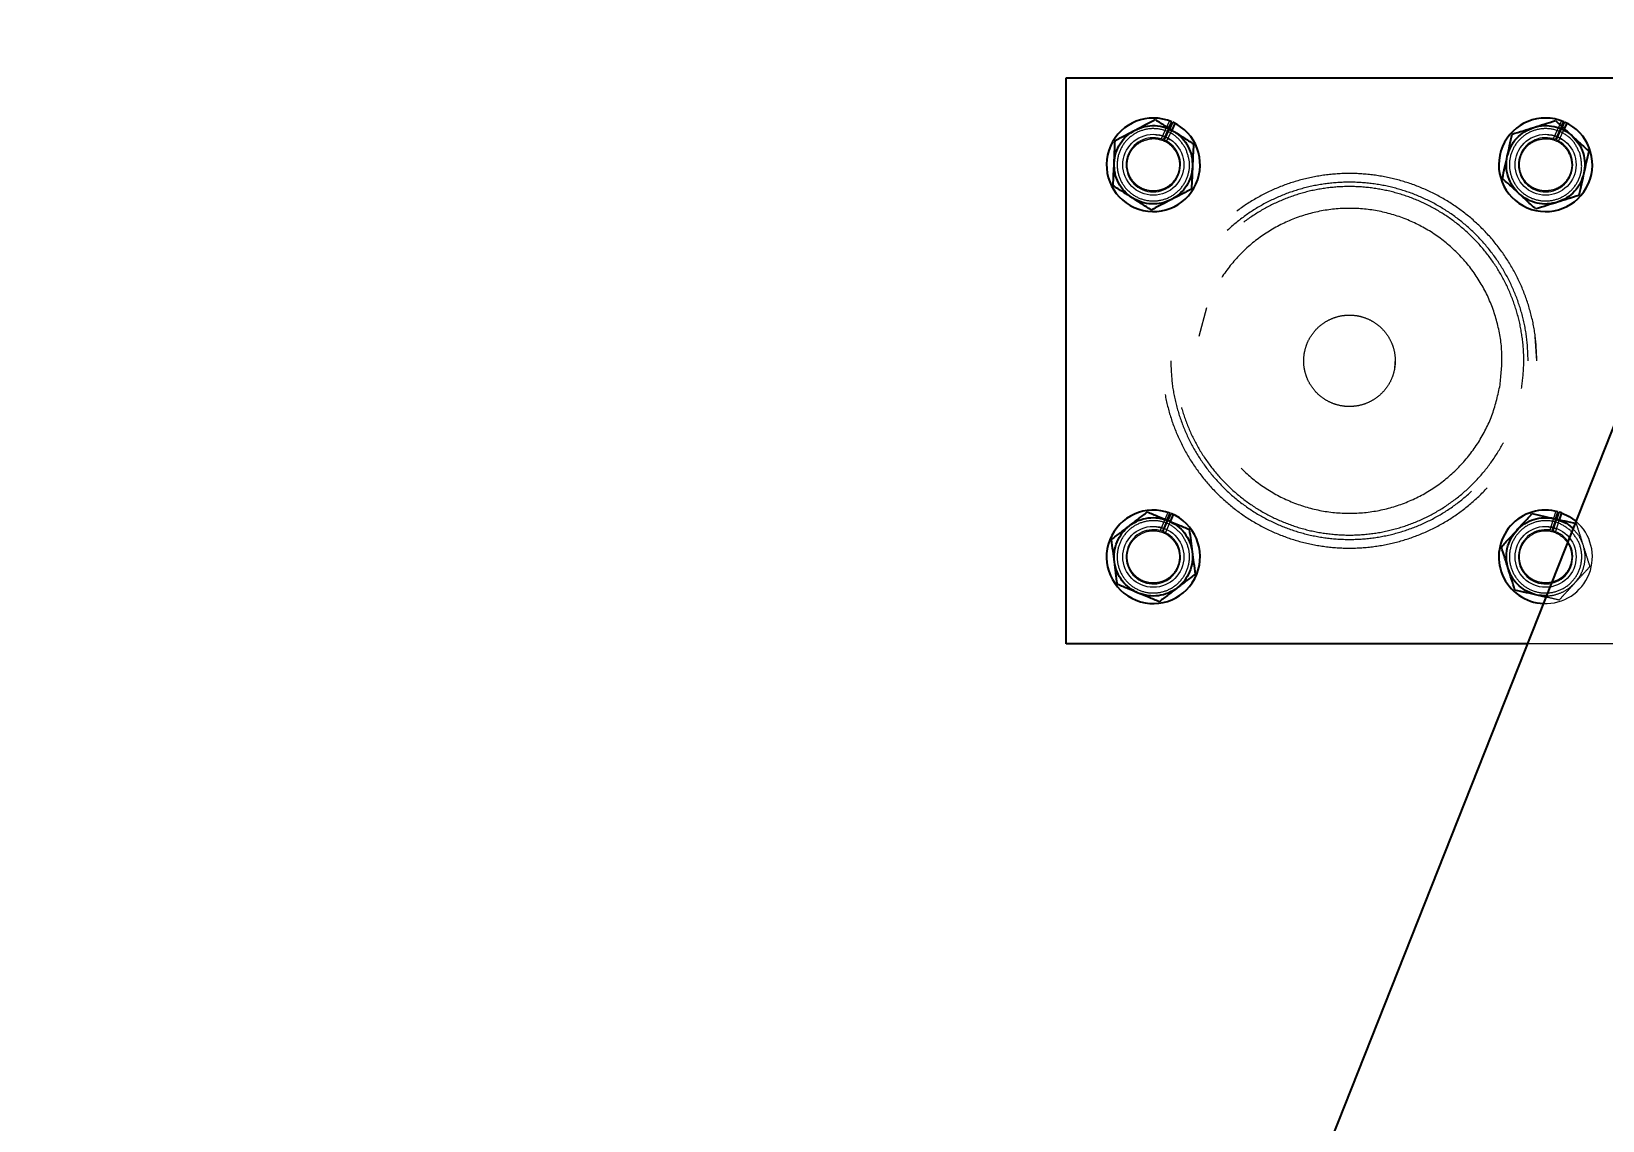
# Model space of a CAD drawing. Header units: millimetres. Extents: x 1293 to 41893, y 1011 to 26911.
# Drawn here: x 11775.5 to 12015.8, y 7111.6 to 7278.3 of the extents above; entities that cross this region are included whole.
import ezdxf

# ---------------------------------------------------------------- set-up
doc = ezdxf.new("R2010")
doc.units = ezdxf.units.MM
doc.header["$LTSCALE"] = 50
doc.linetypes.add('HIDDEN', pattern=[1.905, 1.27, -0.635])
doc.layers.add('CAPA_1', color=7, linetype='Continuous')
doc.layers.add('MAQUINAS', color=11, linetype='Continuous')
doc.styles.add('SLDTEXTSTYLE0', font='TXT', dxfattribs={"width": 0.75})
doc.dimstyles.new('SLDDIMSTYLE0', dxfattribs={"dimtxt": 100, "dimasz": 100, "dimexe": 0, "dimexo": 0.0625, "dimgap": 25, "dimtad": 2, "dimdec": 0, "dimlfac": 1.5, "dimrnd": 1e-09, "dimzin": 12, "dimdsep": 46, "dimtxsty": 'SLDTEXTSTYLE0', "dimsah": 1, "dimcen": 0.09, "dimadec": 0, "dimazin": 3, "dimtfac": 1, "dimtdec": 0, "dimtofl": 0, "dimtmove": 0, "dimatfit": 3, "dimfxl": 1, "dimfrac": 2, "dimtolj": 1, "dimtzin": 12, "dimarcsym": 0})

# ---------------------------------------------------------------- blocks, each defined once
blk = doc.blocks.new('_D_5')
at = {"layer": 'CAPA_1', "transparency": 16777216}
for p, q in [((11574.4, 7831.18), (17588.06, 7831.18)), ((17538.06, 7831.18), (17538.06, 4708.49)), ((16485.16, 4708.49), (17588.06, 4708.49))]:
    blk.add_line(p, q, dxfattribs=at)
for points in [[(17538.06, 7831.18), (17522.68, 7731.18), (17553.45, 7731.18)], [(17538.06, 4708.49), (17553.45, 4808.49), (17522.68, 4808.49)]]:
    blk.add_solid(points, dxfattribs=at)
at = {"layer": 'CAPA_1', "transparency": 16777216, "insert": (17409.15, 6122.06), "char_height": 100, "attachment_point": 1, "rotation": 90, "style": 'SLDTEXTSTYLE0'}
blk.add_mtext('4684', dxfattribs=at)
blk = doc.blocks.new('_D_15')
at = {"layer": 'CAPA_1', "transparency": 16777216}
for p, q in [((6530.12, 8742.38), (6530.12, 9415.65)), ((16745.16, 6492), (16745.16, 9415.65)), ((6530.12, 9365.65), (16745.16, 9365.65))]:
    blk.add_line(p, q, dxfattribs=at)
for points in [[(6530.12, 9365.65), (6630.12, 9350.26), (6630.12, 9381.03)], [(16745.16, 9365.65), (16645.16, 9381.03), (16645.16, 9350.26)]]:
    blk.add_solid(points, dxfattribs=at)
at = {"layer": 'CAPA_1', "transparency": 16777216, "insert": (11452.92, 9494.55), "char_height": 100, "attachment_point": 1, "style": 'SLDTEXTSTYLE0'}
blk.add_mtext('15323', dxfattribs=at)

msp = doc.modelspace()

# ---------------------------------------------------------------- linework, layer by layer
at = {"layer": 'MAQUINAS', "linetype": 'Continuous', "lineweight": 25}
for p, q in [((12096.8727438, 7418.4636361), (11965.0615351, 7085.5262403)), ((11933.7268267, 7271.1769069), (12020.3934934, 7271.1769069)), ((11933.7268267, 7184.5102403), (11933.7268267, 7271.1769069)), ((11949.4344491, 7263.4455923), (11949.8958518, 7264.4144739)), ((11949.567148, 7263.3609799), (11950.0386195, 7264.3510045)), ((11950.374362, 7264.1865968), (11949.8847459, 7263.158471)), ((12009.5064813, 7263.7411545), (12009.8317967, 7264.4417482)), ((12009.6272556, 7263.6303973), (12009.975175, 7264.3796707)), ((12010.312501, 7264.2185368), (12009.9163135, 7263.365314)), ((12008.6385891, 7203.6392057), (12008.989708, 7204.7352151)), ((12008.7917004, 7203.6051982), (12009.1396935, 7204.6914505)), ((11949.1724128, 7203.4630888), (11949.6258182, 7204.5245373)), ((11949.3484913, 7203.4776952), (11949.7710529, 7204.4669366)), ((11950.1132143, 7204.3163425), (11949.6620162, 7203.2600615)), ((12009.4944399, 7204.5735186), (12009.1581525, 7203.5238055)), ((12007.0922692, 7191.6902251), (12005.7592044, 7191.9863119)), ((12007.1607252, 7191.8631359), (12005.7592044, 7191.9863119)), ((12004.2496853, 7184.5102403), (11933.7268267, 7184.5102403))]:
    msp.add_line(p, q, dxfattribs=at)
at = {"layer": 'MAQUINAS', "linetype": 'HIDDEN', "lineweight": 18}
for p, q in [((11949.5481821, 7264.5538362), (11948.2464621, 7261.8204049)), ((11948.6015839, 7261.6966909), (11949.4344491, 7263.4455923)), ((11948.7456251, 7261.6358958), (11949.567148, 7263.3609799)), ((11949.8847459, 7263.158471), (11949.0800941, 7261.4688138)), ((12009.4827877, 7264.5777219), (12008.2077199, 7261.831757)), ((12008.5640283, 7261.7115033), (12009.5064813, 7263.7411545)), ((12008.7086541, 7261.6521124), (12009.6272556, 7263.6303973)), ((12009.9163135, 7263.365314), (12009.0447326, 7261.4882919)), ((11945.8558273, 7254.0291821), (11947.2498047, 7253.8759585)), ((12006.9706338, 7253.8873771), (12008.0008, 7253.9997861)), ((11955.1864029, 7235.9665774), (11954.0219816, 7231.5431378)), ((12005.72684, 7227.8435736), (12005.4815927, 7231.5853244)), ((11984.0553367, 7228.1033879), (11983.9716136, 7226.7337043)), ((11949.2727599, 7204.6496209), (11948.0834727, 7201.8654303)), ((12008.6264984, 7204.8267292), (12007.8621431, 7202.440812)), ((11947.2843747, 7202.4656412), (11948.7883933, 7202.1664733)), ((11948.4433394, 7201.7562856), (11949.1724128, 7203.4630888)), ((11948.5897377, 7201.7014088), (11949.3484913, 7203.4776952)), ((11949.6620162, 7203.2600615), (11948.9307355, 7201.5480908)), ((12007.2843747, 7202.4656412), (12008.5976581, 7202.2044129)), ((12007.8621431, 7202.440812), (12007.7028268, 7201.9435101)), ((12008.0713243, 7201.8685018), (12008.6385891, 7203.6392057)), ((12008.2222134, 7201.827558), (12008.7917004, 7203.6051982)), ((12009.1581525, 7203.5238055), (12008.5760562, 7201.7068053)), ((11946.536486, 7193.8780011), (11947.9358927, 7193.9691669)), ((12005.8470891, 7194.0611942), (12007.2330562, 7193.847312)), ((12020.3934934, 7184.5102403), (12004.2496853, 7184.5102403))]:
    msp.add_line(p, q, dxfattribs=at)
at = {"layer": 'MAQUINAS', "linetype": 'Continuous', "lineweight": 25, "flags": 128}
msp.add_lwpolyline([(12009.4944399, 7204.5735186), (12010.6761692, 7204.0195234), (12011.6903204, 7203.3006327)], dxfattribs=at)
at = {"layer": 'MAQUINAS', "linetype": 'HIDDEN', "lineweight": 18}
for centre in [(11947.0601601, 7257.8435736), (12007.0601601, 7257.8435736), (11947.0601601, 7197.8435736), (12007.0601601, 7197.8435736)]:
    msp.add_circle(centre, 4.6666667, dxfattribs=at)
at = {"layer": 'MAQUINAS', "linetype": 'Continuous', "lineweight": 25}
for centre, start, end in [((11947.0601601, 7257.8435736), 66.65724241, 65.406380574), ((12007.0601601, 7257.8435736), 67.214617715, 65.963753917), ((11947.0601601, 7197.8435736), 68.991954475, 67.741068997), ((12007.0601601, 7197.8435736), 74.358614368, 267.298823957), ((12007.0601601, 7197.8435736), 70.114500709, 73.10774207)]:
    msp.add_arc(centre, 7.1566667, start, end, dxfattribs=at)
at = {"layer": 'MAQUINAS', "linetype": 'HIDDEN', "lineweight": 18}
for centre, radius, start, end in [((11947.0601601, 7257.8435736), 4.15, 68.19632268, 66.037665472), ((12007.0601601, 7257.8435736), 4.15, 68.753697985, 66.595038815), ((12007.0601601, 7197.8435736), 7.1566667, 267.298823957, 49.686337212), ((11947.0601601, 7197.8435736), 4.15, 70.531034745, 68.372353896), ((12007.0601601, 7197.8435736), 4.15, 75.897694637, 73.73902038)]:
    msp.add_arc(centre, radius, start, end, dxfattribs=at)
at = {"layer": 'MAQUINAS', "linetype": 'Continuous', "lineweight": 25}
for points, knots in [([(11944.2917747, 7263.1667346), (11944.7877832, 7263.4246908), (11945.8291332, 7263.9662596), (11946.8371945, 7264.4905162), (11947.3651031, 7264.7650626)], [0, 0, 0, 0, 0.476312925, 1, 1, 1, 1]), ([(11947.3651031, 7264.7650626), (11947.8668216, 7264.4451535), (11948.8248717, 7263.8342751), (11949.8145591, 7263.203224), (11950.28596, 7262.9026461)], [0, 0, 0, 0, 0.523687075, 1, 1, 1, 1]), ([(11941.2184463, 7261.5684065), (11941.746355, 7261.8429529), (11942.7544162, 7262.3672095), (11943.7957662, 7262.9087783), (11944.2917747, 7263.1667346)], [0, 0, 0, 0, 0.523687075, 1, 1, 1, 1]), ([(11950.28596, 7262.9026461), (11950.7573609, 7262.6020683), (11951.7470483, 7261.9710172), (11952.7050984, 7261.3601388), (11953.2068169, 7261.0402297)], [0, 0, 0, 0, 0.476312925, 1, 1, 1, 1]), ([(12001.2028984, 7259.1445293), (12001.3241206, 7259.6903049), (12001.5786216, 7260.836139), (12001.8249871, 7261.9453444), (12001.9540055, 7262.5262209)], [0, 0, 0, 0, 0.476312925, 1, 1, 1, 1]), ([(12001.9540055, 7262.5262209), (12002.5215685, 7262.7049259), (12003.6053513, 7263.0461698), (12004.7249233, 7263.3986825), (12005.2581899, 7263.5665888)], [0, 0, 0, 0, 0.523687075, 1, 1, 1, 1]), ([(12005.2581899, 7263.5665888), (12005.7914565, 7263.7344952), (12006.9110285, 7264.0870079), (12007.9948113, 7264.4282518), (12008.5623743, 7264.6069568)], [0, 0, 0, 0, 0.476312925, 1, 1, 1, 1]), ([(12008.5623743, 7264.6069568), (12009.0009189, 7264.2047853), (12009.8383362, 7263.4368239), (12010.7034071, 7262.6435024), (12011.1154516, 7262.2656332)], [0, 0, 0, 0, 0.523687075, 1, 1, 1, 1]), ([(11941.0659748, 7258.107662), (11941.0905824, 7258.6661961), (11941.142245, 7259.8388161), (11941.1922561, 7260.973951), (11941.2184463, 7261.5684065)], [0, 0, 0, 0, 0.476312925, 1, 1, 1, 1]), ([(11953.2068169, 7261.0402297), (11953.1806267, 7260.4457742), (11953.1306156, 7259.3106393), (11953.0789529, 7258.1380193), (11953.0543454, 7257.5794852)], [0, 0, 0, 0, 0.523687075, 1, 1, 1, 1]), ([(12011.1154516, 7262.2656332), (12011.527496, 7261.8877639), (12012.392567, 7261.0944424), (12013.2299843, 7260.326481), (12013.6685289, 7259.9243095)], [0, 0, 0, 0, 0.47631292503, 1, 1, 1, 1]), ([(12013.6685289, 7259.9243095), (12013.5395104, 7259.343433), (12013.293145, 7258.2342277), (12013.0386439, 7257.0883935), (12012.9174217, 7256.5426179)], [0, 0, 0, 0, 0.523687075, 1, 1, 1, 1]), ([(11940.9135033, 7254.6469175), (11940.9396934, 7255.241373), (11940.9897046, 7256.376508), (11941.0413672, 7257.549128), (11941.0659748, 7258.107662)], [0, 0, 0, 0, 0.523687075, 1, 1, 1, 1]), ([(11953.0543454, 7257.5794852), (11953.0297378, 7257.0209511), (11952.9780752, 7255.8483311), (11952.928064, 7254.7131962), (11952.9018738, 7254.1187407)], [0, 0, 0, 0, 0.476312925, 1, 1, 1, 1]), ([(12000.4517913, 7255.7628377), (12000.5808097, 7256.3437142), (12000.8271752, 7257.4529195), (12001.0816762, 7258.5987537), (12001.2028984, 7259.1445293)], [0, 0, 0, 0, 0.523687075, 1, 1, 1, 1]), ([(12003.0048686, 7253.421514), (12002.5928241, 7253.7993833), (12001.7277532, 7254.5927048), (12000.8903359, 7255.3606662), (12000.4517913, 7255.7628377)], [0, 0, 0, 0, 0.476312925, 1, 1, 1, 1]), ([(12012.9174217, 7256.5426179), (12012.7961996, 7255.9968423), (12012.5416985, 7254.8510082), (12012.2953331, 7253.7418028), (12012.1663146, 7253.1609263)], [0, 0, 0, 0, 0.476312925, 1, 1, 1, 1]), ([(11943.8343602, 7252.7845011), (11943.3629593, 7253.0850789), (11942.3732719, 7253.71613), (11941.4152217, 7254.3270084), (11940.9135033, 7254.6469175)], [0, 0, 0, 0, 0.476312925, 1, 1, 1, 1]), ([(11946.755217, 7250.9220846), (11946.2534986, 7251.2419937), (11945.2954484, 7251.8528721), (11944.305761, 7252.4839233), (11943.8343602, 7252.7845011)], [0, 0, 0, 0, 0.523687075, 1, 1, 1, 1]), ([(11952.9018738, 7254.1187407), (11952.3739652, 7253.8441943), (11951.3659039, 7253.3199378), (11950.3245539, 7252.7783689), (11949.8285454, 7252.5204127)], [0, 0, 0, 0, 0.523687075, 1, 1, 1, 1]), ([(12005.5579459, 7251.0801904), (12005.1194013, 7251.4823619), (12004.281984, 7252.2503233), (12003.416913, 7253.0436448), (12003.0048686, 7253.421514)], [0, 0, 0, 0, 0.523687075, 1, 1, 1, 1]), ([(12012.1663146, 7253.1609263), (12011.5987516, 7252.9822213), (12010.5149689, 7252.6409774), (12009.3953969, 7252.2884647), (12008.8621302, 7252.1205584)], [0, 0, 0, 0, 0.52368707497, 1, 1, 1, 1]), ([(11949.8285454, 7252.5204127), (11949.332537, 7252.2624564), (11948.2911869, 7251.7208876), (11947.2831257, 7251.196631), (11946.755217, 7250.9220846)], [0, 0, 0, 0, 0.476312925, 1, 1, 1, 1]), ([(12008.8621302, 7252.1205584), (12008.3288636, 7251.952652), (12007.2092916, 7251.6001393), (12006.1255089, 7251.2588954), (12005.5579459, 7251.0801904)], [0, 0, 0, 0, 0.47631292503, 1, 1, 1, 1]), ([(11943.4094755, 7202.6051387), (11943.8531549, 7202.945307), (11944.784642, 7203.6594767), (11945.6863523, 7204.3508166), (11946.1585664, 7204.7128624)], [0, 0, 0, 0, 0.47631292503, 1, 1, 1, 1]), ([(11946.1585664, 7204.7128624), (11946.7082143, 7204.4849359), (11947.7577874, 7204.0497018), (11948.8420201, 7203.6000952), (11949.3584541, 7203.3859417)], [0, 0, 0, 0, 0.52368707497, 1, 1, 1, 1]), ([(11940.6603846, 7200.497415), (11941.1325987, 7200.8594608), (11942.034309, 7201.5508007), (11942.9657961, 7202.2649704), (11943.4094755, 7202.6051387)], [0, 0, 0, 0, 0.52368707497, 1, 1, 1, 1]), ([(11949.3584541, 7203.3859417), (11949.8748882, 7203.1717883), (11950.9591209, 7202.7221816), (11952.008694, 7202.2869475), (11952.5583419, 7202.059021)], [0, 0, 0, 0, 0.476312925, 1, 1, 1, 1]), ([(12002.6381005, 7201.8988651), (12003.0159698, 7202.3109096), (12003.8092912, 7203.1759805), (12004.5772527, 7204.0133978), (12004.9794241, 7204.4519424)], [0, 0, 0, 0, 0.476312925, 1, 1, 1, 1]), ([(12004.9794241, 7204.4519424), (12005.5603006, 7204.322924), (12006.669506, 7204.0765585), (12007.8153401, 7203.8220574), (12008.3611157, 7203.7008353)], [0, 0, 0, 0, 0.523687075, 1, 1, 1, 1]), ([(12008.3611157, 7203.7008353), (12008.9068914, 7203.5796131), (12010.0527255, 7203.325112), (12011.1619308, 7203.0787466), (12011.7428074, 7202.9497282)], [0, 0, 0, 0, 0.476312925, 1, 1, 1, 1]), ([(12008.3611157, 7203.7008353), (12008.8577211, 7203.54338), (12009.8509318, 7203.2284695), (12010.8222902, 7202.6263302), (12011.1900371, 7202.1776731), (12011.2266205, 7202.1330407)], [0, 0, 0, 0, 0.4738282494, 0.9476564987, 1, 1, 1, 1]), ([(11941.1111815, 7197.0627706), (11941.0384268, 7197.6170923), (11940.8856812, 7198.7808687), (11940.7378184, 7199.9074427), (11940.6603846, 7200.497415)], [0, 0, 0, 0, 0.476312925, 1, 1, 1, 1]), ([(11952.5583419, 7202.059021), (11952.6357757, 7201.4690488), (11952.7836384, 7200.3424748), (11952.936384, 7199.1786984), (11953.0091387, 7198.6243766)], [0, 0, 0, 0, 0.523687075, 1, 1, 1, 1]), ([(12000.2967769, 7199.3457878), (12000.6989483, 7199.7843324), (12001.4669098, 7200.6217497), (12002.2602312, 7201.4868206), (12002.6381005, 7201.8988651)], [0, 0, 0, 0, 0.523687075, 1, 1, 1, 1]), ([(11953.0091387, 7198.6243766), (11953.0818934, 7198.0700549), (11953.234639, 7196.9062785), (11953.3825017, 7195.7797045), (11953.4599355, 7195.1897322)], [0, 0, 0, 0, 0.476312925, 1, 1, 1, 1]), ([(12001.3371448, 7196.0416034), (12001.1692385, 7196.5748701), (12000.8167258, 7197.6944421), (12000.4754819, 7198.7782248), (12000.2967769, 7199.3457878)], [0, 0, 0, 0, 0.476312925, 1, 1, 1, 1]), ([(11941.5619783, 7193.6281262), (11941.4845445, 7194.2180984), (11941.3366817, 7195.3446724), (11941.1839361, 7196.5084488), (11941.1111815, 7197.0627706)], [0, 0, 0, 0, 0.523687075, 1, 1, 1, 1]), ([(11953.4599355, 7195.1897322), (11952.9877215, 7194.8276864), (11952.0860111, 7194.1363465), (11951.154524, 7193.4221768), (11950.7108446, 7193.0820085)], [0, 0, 0, 0, 0.523687075, 1, 1, 1, 1]), ([(12002.3775128, 7192.737419), (12002.1988078, 7193.304982), (12001.8575638, 7194.3887648), (12001.5050512, 7195.5083368), (12001.3371448, 7196.0416034)], [0, 0, 0, 0, 0.523687075, 1, 1, 1, 1]), ([(11944.761866, 7192.3012055), (11944.245432, 7192.5153589), (11943.1611993, 7192.9649656), (11942.1116262, 7193.4001997), (11941.5619783, 7193.6281262)], [0, 0, 0, 0, 0.476312925, 1, 1, 1, 1]), ([(11950.7108446, 7193.0820085), (11950.2671653, 7192.7418402), (11949.3356782, 7192.0276705), (11948.4339678, 7191.3363306), (11947.9617538, 7190.9742848)], [0, 0, 0, 0, 0.476312925, 1, 1, 1, 1]), ([(12005.7592044, 7191.9863119), (12005.2134288, 7192.1075341), (12004.0675946, 7192.3620352), (12002.9583893, 7192.6084006), (12002.3775128, 7192.737419)], [0, 0, 0, 0, 0.476312925, 1, 1, 1, 1]), ([(11947.9617538, 7190.9742848), (11947.4121059, 7191.2022113), (11946.3625328, 7191.6374454), (11945.2783001, 7192.087052), (11944.761866, 7192.3012055)], [0, 0, 0, 0, 0.523687075, 1, 1, 1, 1])]:
    msp.add_open_spline(points, degree=3, knots=knots, dxfattribs=at)
for points in [[(11941.0659748, 7258.107662), (11941.128592, 7258.6293519), (11941.2538263, 7259.6727315), (11941.9501568, 7261.1018483), (11942.9520717, 7262.3361164), (11943.845207, 7262.8898618), (11944.2917747, 7263.1667346)], [(11944.2917747, 7263.1667346), (11944.7748799, 7263.3733514), (11945.7410904, 7263.7865851), (11947.3269071, 7263.8981036), (11948.896772, 7263.6475539), (11949.8228973, 7263.1509487), (11950.28596, 7262.9026461)], [(11950.28596, 7262.9026461), (11950.7064481, 7262.5875732), (11951.5474242, 7261.9574272), (11952.4369104, 7260.6398289), (11953.0048604, 7259.1550111), (11953.0378504, 7258.1046605), (11953.0543454, 7257.5794852)], [(12001.2028984, 7259.1445293), (12001.3551548, 7259.6474201), (12001.6596675, 7260.6532018), (12002.5935827, 7261.9396906), (12003.7946046, 7262.9812266), (12004.7703281, 7263.3714681), (12005.2581899, 7263.5665888)], [(12005.2581899, 7263.5665888), (12005.7698343, 7263.6861764), (12006.7931232, 7263.9253515), (12008.3742127, 7263.7598015), (12009.8767204, 7263.2404541), (12010.7025412, 7262.5905735), (12011.1154516, 7262.2656332)], [(12011.1154516, 7262.2656332), (12011.4748396, 7261.8823299), (12012.1936157, 7261.1157233), (12012.8407901, 7259.6636846), (12013.1422758, 7258.1028011), (12012.9923731, 7257.062679), (12012.9174217, 7256.5426179)], [(11943.8343602, 7252.7845011), (11943.4138721, 7253.0995741), (11942.572896, 7253.72972), (11941.6834098, 7255.0473183), (11941.1154597, 7256.5321361), (11941.0824698, 7257.5824867), (11941.0659748, 7258.107662)], [(11953.0543454, 7257.5794852), (11952.9917282, 7257.0577954), (11952.8664938, 7256.0144157), (11952.1701633, 7254.5852989), (11951.1682485, 7253.3510309), (11950.2751131, 7252.7972854), (11949.8285454, 7252.5204127)], [(12003.0048686, 7253.421514), (12002.6454805, 7253.8048173), (12001.9267044, 7254.5714239), (12001.2795301, 7256.0234626), (12000.9780444, 7257.5843461), (12001.127947, 7258.6244682), (12001.2028984, 7259.1445293)], [(12012.9174217, 7256.5426179), (12012.7651654, 7256.0397271), (12012.4606526, 7255.0339454), (12011.5267374, 7253.7474566), (12010.3257155, 7252.7059206), (12009.349992, 7252.3156791), (12008.8621302, 7252.1205584)], [(11949.8285454, 7252.5204127), (11949.3454402, 7252.3137958), (11948.3792297, 7251.9005621), (11946.793413, 7251.7890436), (11945.2235481, 7252.0395933), (11944.2974228, 7252.5361985), (11943.8343602, 7252.7845011)], [(12008.8621302, 7252.1205584), (12008.3504858, 7252.0009708), (12007.327197, 7251.7617958), (12005.7461074, 7251.9273457), (12004.2435998, 7252.4466932), (12003.417779, 7253.0965737), (12003.0048686, 7253.421514)], [(11941.1111815, 7197.0627706), (11941.0822568, 7197.5874081), (11941.0244076, 7198.6366832), (11941.4619958, 7200.1650051), (11942.2343609, 7201.5545025), (11943.0177706, 7202.2549266), (11943.4094755, 7202.6051387)], [(11943.4094755, 7202.6051387), (11943.8493626, 7202.8925069), (11944.7291369, 7203.4672434), (11946.2714965, 7203.8524418), (11947.8610192, 7203.8783027), (11948.8593091, 7203.5500621), (11949.3584541, 7203.3859417)], [(11949.3584541, 7203.3859417), (11949.8272659, 7203.1486724), (11950.7648894, 7202.6741337), (11951.8696608, 7201.5310104), (11952.6868183, 7200.1673738), (11952.9016986, 7199.138709), (11953.0091387, 7198.6243766)], [(12002.6381005, 7201.8988651), (12003.0214038, 7202.2582532), (12003.7880104, 7202.9770293), (12005.2400491, 7203.6242036), (12006.8009326, 7203.9256893), (12007.8410547, 7203.7757866), (12008.3611157, 7203.7008353)], [(12001.3371448, 7196.0416034), (12001.2175573, 7196.5532479), (12000.9783822, 7197.5765367), (12001.1439321, 7199.1576263), (12001.6632796, 7200.6601339), (12002.3131602, 7201.4859547), (12002.6381005, 7201.8988651)], [(11953.0091387, 7198.6243766), (11953.0380633, 7198.0997391), (11953.0959125, 7197.050464), (11952.6583244, 7195.5221422), (11951.8859592, 7194.1326447), (11951.1025495, 7193.4322206), (11950.7108446, 7193.0820085)], [(11944.761866, 7192.3012055), (11944.2930543, 7192.5384748), (11943.3554308, 7193.0130135), (11942.2506593, 7194.1561368), (11941.4335018, 7195.5197734), (11941.2186216, 7196.5484382), (11941.1111815, 7197.0627706)], [(12005.7592044, 7191.9863119), (12005.2563136, 7192.1385683), (12004.2505319, 7192.443081), (12002.9640431, 7193.3769962), (12001.9225071, 7194.5780182), (12001.5322656, 7195.5537417), (12001.3371448, 7196.0416034)], [(11950.7108446, 7193.0820085), (11950.2709575, 7192.7946403), (11949.3911832, 7192.2199038), (11947.8488236, 7191.8347054), (11946.259301, 7191.8088445), (11945.261011, 7192.1370852), (11944.761866, 7192.3012055)]]:
    msp.add_open_spline(points, degree=3, dxfattribs=at)
at = {"layer": 'MAQUINAS', "linetype": 'HIDDEN', "lineweight": 18}
for points in [[(11951.9692974, 7260.3966401), (11952.2296599, 7259.7157474), (11952.7503849, 7258.3539621), (11952.4649297, 7256.1294353), (11951.4103062, 7254.1937765), (11949.6790345, 7252.8062889), (11947.5529155, 7252.1876858), (11945.3507463, 7252.4296033), (11943.4090979, 7253.4958933), (11942.0232112, 7255.2240369), (11941.404194, 7257.3510019), (11941.6461669, 7259.5529151), (11942.7126493, 7261.4947412), (11944.439968, 7262.8801731), (11946.57004, 7263.500832), (11948.7603503, 7263.2527471), (11950.745481, 7262.2090707), (11951.5613586, 7261.0007836), (11951.9692974, 7260.3966401)], [(12012.3380519, 7259.5053905), (12012.4762232, 7258.7896307), (12012.7525657, 7257.358111), (12012.0851621, 7255.2169485), (12010.7104371, 7253.4938302), (12008.7645326, 7252.4280538), (12006.5632948, 7252.1880453), (12004.43659, 7252.8086902), (12002.709599, 7254.1959446), (12001.644856, 7256.1384905), (12001.4045866, 7258.3406333), (12002.0252417, 7260.4670764), (12003.4127163, 7262.1942091), (12005.354371, 7263.2586474), (12007.5598586, 7263.499994), (12009.6738137, 7262.8753347), (12011.4475533, 7261.5027997), (12012.0412191, 7260.1711936), (12012.3380519, 7259.5053905)], [(11950.608934, 7259.6891639), (11950.7602804, 7259.3252617), (11951.0629732, 7258.5974573), (11951.0904027, 7257.3982387), (11950.7926928, 7256.2487835), (11950.1676602, 7255.2336129), (11949.2765872, 7254.4440296), (11948.1942149, 7253.9469932), (11947.0142914, 7253.785587), (11945.8382889, 7253.9736339), (11944.767517, 7254.4949698), (11943.8941996, 7255.3046538), (11943.2934743, 7256.3331013), (11943.0173529, 7257.4912074), (11943.088576, 7258.6812345), (11943.504887, 7259.7932433), (11944.2159642, 7260.7592903), (11944.8817013, 7261.1813285), (11945.2145698, 7261.3923476)], [(11945.2145698, 7261.3923476), (11945.7073328, 7261.5808446), (11946.6928587, 7261.9578387), (11948.2926793, 7261.747238), (11949.723381, 7261.001), (11950.3137497, 7260.1264426), (11950.608934, 7259.6891639)], [(12010.8755036, 7259.0448871), (12010.9613597, 7258.6602323), (12011.133072, 7257.8909229), (12010.9518427, 7256.7051601), (12010.4590548, 7255.6248645), (12009.6672354, 7254.7336523), (12008.6525901, 7254.1107978), (12007.500352, 7253.8092644), (12006.3103263, 7253.8552019), (12005.1848439, 7254.2446027), (12004.2208685, 7254.943956), (12003.5014188, 7255.892989), (12003.088408, 7257.0101269), (12003.0175844, 7258.1985867), (12003.2943716, 7259.3581668), (12003.8974561, 7260.3809901), (12004.7654828, 7261.2088834), (12005.494392, 7261.5089059), (12005.8588466, 7261.6589171)], [(12005.8588466, 7261.6589171), (12006.3768556, 7261.7589831), (12007.4128735, 7261.959115), (12008.9518188, 7261.4739078), (12010.231202, 7260.4905682), (12010.6607364, 7259.5267808), (12010.8755036, 7259.0448871)], [(12005.72684, 7227.8435736), (12005.6795071, 7226.5927564), (12005.5848414, 7224.0911218), (12004.8233503, 7220.4028756), (12003.6220394, 7216.8419417), (12001.9568115, 7213.4692488), (11999.8681237, 7210.3425046), (11997.388508, 7207.5152086), (11994.5612504, 7205.0357364), (11991.4344959, 7202.9465128), (11988.0618058, 7201.2832847), (11984.5008712, 7200.0745105), (11980.8126251, 7199.3408727), (11977.0601733, 7199.094924), (11973.3077216, 7199.3408727), (11969.6194753, 7200.0745105), (11966.0585414, 7201.2832847), (11962.6858485, 7202.9465128), (11959.5591043, 7205.0357364), (11956.7318083, 7207.5152086), (11954.2523362, 7210.3425046), (11952.1631125, 7213.4692488), (11950.4998844, 7216.8419417), (11949.2911102, 7220.4028756), (11948.5574724, 7224.0911218), (11948.3115237, 7227.8435736), (11948.5574724, 7231.5960254), (11949.2911102, 7235.2842716), (11950.4998844, 7238.8452055), (11952.1631125, 7242.2178984), (11954.2523362, 7245.3446426), (11956.7318083, 7248.1719387), (11959.5591043, 7250.6514108), (11962.6858485, 7252.7406344), (11966.0585414, 7254.4038625), (11969.6194753, 7255.6126367), (11973.3077216, 7256.3462745), (11977.0601733, 7256.5922232), (11980.8126251, 7256.3462745), (11984.5008712, 7255.6126367), (11988.0618058, 7254.4038625), (11991.4344959, 7252.7406344), (11994.5612504, 7250.6514108), (11997.388508, 7248.1719387), (11999.8681237, 7245.3446426), (12001.9568115, 7242.2178984), (12003.6220394, 7238.8452055), (12004.8233503, 7235.2842716), (12005.5848414, 7231.5960254), (12005.6795071, 7229.0943909), (12005.72684, 7227.8435736)], [(12004.3935066, 7227.8435736), (12004.3483753, 7229.0362133), (12004.2581127, 7231.4214927), (12003.5320397, 7234.9381927), (12002.3866038, 7238.3335017), (12000.7988284, 7241.5493251), (11998.8072888, 7244.5306394), (11996.4430041, 7247.2264333), (11993.7472468, 7249.5905811), (11990.7659228, 7251.5826316), (11987.5501019, 7253.1685002), (11984.1547922, 7254.3210524), (11980.6380925, 7255.0205675), (11977.0601733, 7255.2550767), (11973.4822542, 7255.0205675), (11969.9655544, 7254.3210524), (11966.5702447, 7253.1685002), (11963.3544239, 7251.5826316), (11960.3730998, 7249.5905811), (11957.6773425, 7247.2264333), (11955.3130578, 7244.5306394), (11953.3215182, 7241.5493251), (11951.7337428, 7238.3335017), (11950.5883069, 7234.9381927), (11949.8622339, 7231.4214927), (11949.7719713, 7229.0362133), (11949.72684, 7227.8435736)], [(12003.3895069, 7223.6155002), (12003.1615491, 7222.4736487), (12002.7056336, 7220.1899459), (12001.4622472, 7216.9147316), (11999.8336791, 7213.8213189), (11997.806783, 7210.9692225), (11995.4272287, 7208.4054781), (11992.7327864, 7206.1744248), (11989.770348, 7204.3141098), (11986.59039, 7202.8563977), (11983.2473791, 7201.8262212), (11979.7985, 7201.2412093), (11976.302768, 7201.1113711), (11972.8199949, 7201.4389283), (11969.4097723, 7202.2182763), (11966.13045, 7203.4360802), (11963.038138, 7205.0715032), (11960.1857467, 7207.0965625), (11957.6220813, 7209.476609), (11955.3910068, 7212.1709194), (11953.5306975, 7215.1333932), (11952.0729839, 7218.3133417), (11951.0428077, 7221.6563551), (11950.4577957, 7225.1052335), (11950.3279575, 7228.6009657), (11950.6555147, 7232.0837388), (11951.4348628, 7235.4939614), (11952.6526667, 7238.7732837), (11954.2880896, 7241.8655957), (11956.313149, 7244.717987), (11958.6931955, 7247.2816524), (11961.3875058, 7249.5127269), (11964.3499796, 7251.3730362), (11967.5299281, 7252.8307498), (11970.8729416, 7253.8609259), (11974.32182, 7254.445938), (11977.8175522, 7254.5757761), (11981.3003252, 7254.2482189), (11984.7105479, 7253.4688709), (11987.9898701, 7252.251067), (11991.0821827, 7250.6156439), (11993.9345715, 7248.590585), (11996.4982464, 7246.210537), (11998.7292855, 7243.5162323), (12000.5897266, 7240.5537373), (12002.0469481, 7237.3738679), (12003.078961, 7234.0305595), (12003.6571182, 7230.5827818), (12003.8125388, 7227.0829415), (12003.5305176, 7224.771314), (12003.3895069, 7223.6155002)], [(12000.0983386, 7224.1440094), (11999.7704632, 7222.6499453), (11999.1147125, 7219.6618173), (11997.046315, 7215.5321404), (11994.2734257, 7211.8653775), (11990.8220081, 7208.8153828), (11986.8462941, 7206.4958979), (11982.4932816, 7204.9969886), (11977.931805, 7204.3760081), (11973.3367438, 7204.6568872), (11968.8847949, 7205.8288138), (11964.7470143, 7207.8467563), (11961.0824228, 7210.633165), (11958.0318463, 7214.0809601), (11955.7125173, 7218.0576447), (11954.2135662, 7222.4103971), (11953.592597, 7226.9719434), (11953.873473, 7231.566986), (11955.0454004, 7236.0189399), (11957.0633427, 7240.1567191), (11959.8497514, 7243.821311), (11963.2975465, 7246.8718874), (11967.2742312, 7249.1912164), (11971.6269833, 7250.6901675), (11976.1885309, 7251.3111365), (11980.7835685, 7251.0302613), (11985.2355411, 7249.8583309), (11989.3732506, 7247.8403998), (11993.0381026, 7245.0539493), (11996.0877083, 7241.6063101), (11998.4106598, 7237.6290437), (11999.8960915, 7233.2784624), (12000.5675159, 7228.7088137), (12000.254731, 7225.6656108), (12000.0983386, 7224.1440094)], [(11970.1487065, 7228.9534429), (11970.1017888, 7228.4969624), (11970.0079533, 7227.5840016), (11970.2093807, 7226.213107), (11970.6550101, 7224.9079326), (11971.3518956, 7223.7147527), (11972.2667773, 7222.6804609), (11973.3662329, 7221.8445257), (11974.6075458, 7221.2391464), (11975.9431376, 7220.8875673), (11977.3216488, 7220.8033047), (11978.6901131, 7220.9895954), (11979.9959387, 7221.4392808), (11981.1889441, 7222.1350795), (11982.2232827, 7223.0502524), (11983.0592053, 7224.14963), (11983.664588, 7225.3909637), (11984.0161662, 7226.7265499), (11984.100429, 7228.1050627), (11983.9141382, 7229.4735266), (11983.4644529, 7230.7793523), (11982.7686542, 7231.9723577), (11981.8534813, 7233.0066962), (11980.7541038, 7233.8426188), (11979.5127696, 7234.4480016), (11978.177185, 7234.7995795), (11976.7986666, 7234.8838432), (11975.4302236, 7234.6975491), (11974.1243199, 7234.2478763), (11972.9316057, 7233.5520309), (11971.8961804, 7232.6370325), (11971.0643136, 7231.5370036), (11970.4437943, 7230.2981005), (11970.2470691, 7229.4016621), (11970.1487065, 7228.9534429)], [(11949.72684, 7227.8435736), (11949.7719713, 7226.6509339), (11949.8622339, 7224.2656545), (11950.5883069, 7220.7489546), (11951.7337428, 7217.3536455), (11953.3215182, 7214.1378221), (11955.3130578, 7211.1565078), (11957.6773425, 7208.4607139), (11960.3730998, 7206.0965661), (11963.3544239, 7204.1045156), (11966.5702447, 7202.518647), (11969.9655544, 7201.3660949), (11973.4822542, 7200.6665797), (11977.0601733, 7200.4320705), (11980.6380925, 7200.6665797), (11984.1547922, 7201.3660949), (11987.5501019, 7202.518647), (11990.7659228, 7204.1045156), (11993.7472468, 7206.0965661), (11996.4430041, 7208.4607139), (11998.8072888, 7211.1565078), (12000.7988284, 7214.1378221), (12002.3866038, 7217.3536455), (12003.5320397, 7220.7489546), (12004.2581127, 7224.2656545), (12004.3483753, 7226.6509339), (12004.3935066, 7227.8435736)], [(11951.4513812, 7201.210316), (11951.826024, 7200.5849791), (11952.5753096, 7199.3343054), (11952.6804761, 7197.0940053), (11951.9779983, 7195.0046201), (11950.5139632, 7193.3375793), (11948.527564, 7192.3591775), (11946.3168422, 7192.2150171), (11944.2195325, 7192.927944), (11942.5546115, 7194.3891765), (11941.575655, 7196.3763369), (11941.4315936, 7198.5868163), (11942.1446791, 7200.6843344), (11943.6051783, 7202.3486643), (11945.5951134, 7203.329777), (11947.7952275, 7203.4658046), (11949.9314321, 7202.7826983), (11950.9447315, 7201.7344435), (11951.4513812, 7201.210316)], [(12010.80004, 7201.9216952), (12011.2775798, 7201.3709146), (12012.2326592, 7200.2693535), (12012.7252521, 7198.0813506), (12012.3962644, 7195.9017238), (12011.2439499, 7194.0057821), (12009.4576263, 7192.6973098), (12007.3055235, 7192.1714517), (12005.1162781, 7192.5093537), (12003.2229107, 7193.6592763), (12001.9137599, 7195.4462532), (12001.3880414, 7197.5981345), (12001.7260634, 7199.7876126), (12002.8753665, 7201.6802705), (12004.6647015, 7202.9920266), (12006.80777, 7203.5080334), (12009.030141, 7203.206253), (12010.2100737, 7202.3498811), (12010.80004, 7201.9216952)], [(11950.2345368, 7200.2773633), (11950.4467749, 7199.9452707), (11950.8712509, 7199.2810853), (11951.1065058, 7198.1048487), (11951.0129196, 7196.9211595), (11950.5736652, 7195.8128758), (11949.8332393, 7194.8805549), (11948.8536202, 7194.2031175), (11947.7196502, 7193.8392719), (11946.5288598, 7193.8202513), (11945.3838263, 7194.1477294), (11944.3831764, 7194.7934624), (11943.6129895, 7195.7019706), (11943.1399599, 7196.7945345), (11943.003455, 7197.9788502), (11943.220343, 7199.1462567), (11943.7528651, 7200.2211045), (11944.3352019, 7200.7523351), (11944.6263704, 7201.0179503)], [(11944.6263704, 7201.0179503), (11945.078915, 7201.2891511), (11945.9840042, 7201.8315525), (11947.5960904, 7201.9019573), (11949.1346394, 7201.4154951), (11949.8679043, 7200.6567406), (11950.2345368, 7200.2773633)], [(12009.7636877, 7200.7916133), (12010.0303687, 7200.5014206), (12010.5637306, 7199.9210353), (12010.9996628, 7198.8035199), (12011.1130438, 7197.6215625), (12010.8729142, 7196.4538404), (12010.3056328, 7195.4071099), (12009.458532, 7194.5698553), (12008.4049708, 7194.0146255), (12007.235574, 7193.7891153), (12006.0510702, 7193.9127852), (12004.9534921, 7194.3749472), (12004.0372452, 7195.1359115), (12003.3816803, 7196.1297362), (12003.0415949, 7197.2723556), (12003.0524699, 7198.4596888), (12003.3902564, 7199.6106788), (12003.871499, 7200.2349604), (12004.1121204, 7200.5471013)], [(12004.1121204, 7200.5471013), (12004.5106963, 7200.8927654), (12005.3078482, 7201.5840937), (12006.8832174, 7201.9333646), (12008.4828657, 7201.7214591), (12009.3367471, 7201.1015619), (12009.7636877, 7200.7916133)], [(12012.7831753, 7199.6455438), (12012.9027629, 7199.1338994), (12013.1419379, 7198.1106105), (12012.976388, 7196.5295209), (12012.4570405, 7195.0270133), (12011.8071599, 7194.2011925), (12011.4822196, 7193.7882821)]]:
    msp.add_open_spline(points, degree=3, dxfattribs=at)
for points, knots in [([(11947.2843747, 7262.4656412), (11947.8305296, 7262.4239206), (11948.6756249, 7262.3593639), (11949.3367818, 7261.8507404), (11949.5706567, 7261.6708221)], [0, 0, 0, 0, 0.64626422194, 1, 1, 1, 1]), ([(12007.2843747, 7262.4656412), (12007.8312867, 7262.4257483), (12008.6532521, 7262.3657925), (12009.296561, 7261.8745217), (12009.5118308, 7261.7101282)], [0, 0, 0, 0, 0.66537103119, 1, 1, 1, 1]), ([(12011.7428074, 7202.9497282), (12011.9215124, 7202.3821652), (12012.2627563, 7201.2983824), (12012.615269, 7200.1788104), (12012.7831753, 7199.6455438)], [0, 0, 0, 0, 0.523687075, 1, 1, 1, 1]), ([(12011.2266205, 7202.1330407), (12011.5490831, 7201.7924739), (12012.2340545, 7201.0690458), (12012.5931372, 7200.138185), (12012.7831753, 7199.6455438)], [0, 0, 0, 0, 0.47076804344, 1, 1, 1, 1]), ([(12012.7831753, 7199.6455438), (12012.9510817, 7199.1122772), (12013.3035943, 7197.9927051), (12013.6448383, 7196.9089224), (12013.8235433, 7196.3413594)], [0, 0, 0, 0, 0.47631292503, 1, 1, 1, 1]), ([(12013.8235433, 7196.3413594), (12013.4213718, 7195.9028148), (12012.6534104, 7195.0653975), (12011.8600889, 7194.2003266), (12011.4822196, 7193.7882821)], [0, 0, 0, 0, 0.523687075, 1, 1, 1, 1]), ([(12011.4822196, 7193.7882821), (12011.0989139, 7193.4270859), (12010.3323025, 7192.7046936), (12008.8802999, 7192.084641), (12007.7866687, 7191.8012196), (12007.2136508, 7191.8579006), (12007.1607252, 7191.8631359)], [0, 0, 0, 0, 0.32239741278, 0.64479482556, 0.96719223834, 1, 1, 1, 1]), ([(12011.4822196, 7193.7882821), (12011.1043504, 7193.3762376), (12010.3110289, 7192.5111667), (12009.5430675, 7191.6737494), (12009.140896, 7191.2352048)], [0, 0, 0, 0, 0.476312925, 1, 1, 1, 1]), ([(12009.140896, 7191.2352048), (12008.5621583, 7191.3637482), (12007.8877898, 7191.5135321), (12007.1910697, 7191.6682805), (12007.0922692, 7191.6902251)], [0, 0, 0, 0, 0.8581920351, 1, 1, 1, 1])]:
    msp.add_open_spline(points, degree=3, knots=knots, dxfattribs=at)

# ---------------------------------------------------------------- dimensions: what is measured, and where the dimension line sits
at = {"layer": 'CAPA_1'}
dim = msp.add_linear_dim(base=(16745.1618891, 9365.6463094), p1=(6530.1246702, 8678.8772747), p2=(16745.1618891, 6428.5014528), dimstyle='SLDDIMSTYLE0', dxfattribs=at)
dim.commit()
dim.dimension.update_dxf_attribs({"geometry": '_D_15', "text_midpoint": (11637.6432797, 9365.6463094), "dimtype": 160})
dim = msp.add_linear_dim(base=(17538.0605071, 4708.4929069), p1=(11510.8968592, 7831.1769069), p2=(16421.6646746, 4708.4929069), angle=90, dimstyle='SLDDIMSTYLE0', dxfattribs=at)
dim.commit()
dim.dimension.update_dxf_attribs({"geometry": '_D_5', "text_midpoint": (17538.0605071, 6269.8349069), "dimtype": 160})

doc.saveas('drawing.dxf')
